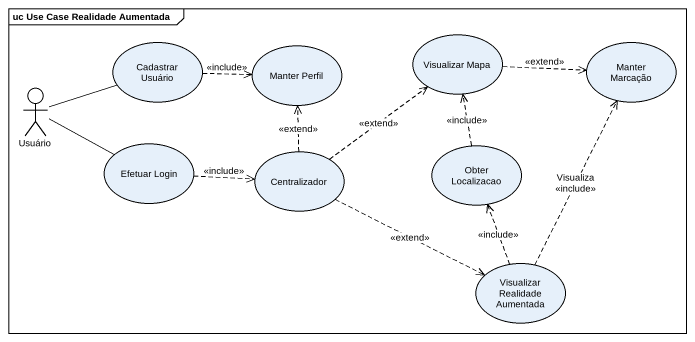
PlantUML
@startuml
mainframe uc Use Case Realidade Aumentada
usecase "Cadastrar Usuário" as Cadastrar_Usuário
usecase "Manter Perfil" as Manter_Perfil
usecase "Visualizar Mapa" as Visualizar_Mapa
usecase "Manter Marcação" as Manter_Marcação
actor Usuário
usecase "Efetuar Login" as Efetuar_Login
usecase Centralizador
usecase "Obter Localizacao" as Obter_Localizacao
usecase "Visualizar Realidade Aumentada" as Visualizar_Realidade
Cadastrar_Usuário .right.> Manter_Perfil : <<include>>
Visualizar_Mapa .right.> Manter_Marcação : <<extend>>
Usuário -right- Cadastrar_Usuário
Usuário -right- Efetuar_Login
Efetuar_Login .right.> Centralizador : <<include>>
Centralizador .up.> Manter_Perfil : <<extend>>
Centralizador .up.> Visualizar_Mapa : <<extend>>
Centralizador .right.> Visualizar_Realidade : <<extend>>
Obter_Localizacao .up.> Visualizar_Mapa : <<include>>
Visualizar_Realidade .up.> Manter_Marcação : Visualiza\n<<include>>
Visualizar_Realidade .up.> Obter_Localizacao : <<include>>
@enduml
